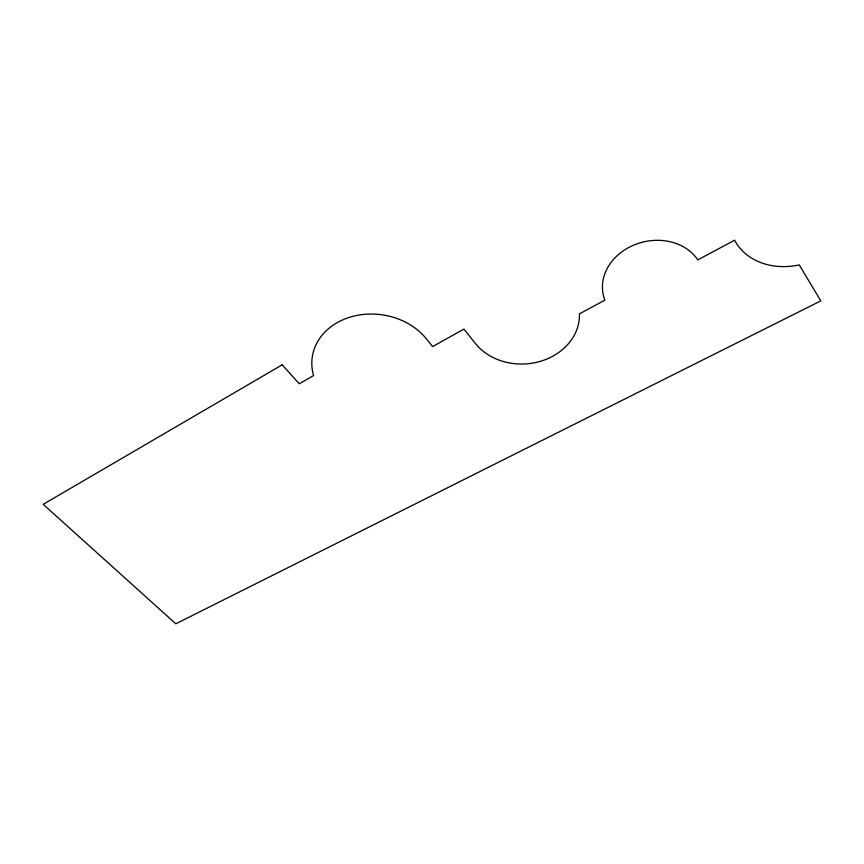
<?xml version="1.0" encoding="UTF-8"?>
<svg xmlns="http://www.w3.org/2000/svg" width="864" height="864" viewBox="0 0 864 864"><rect width="100%" height="100%" fill="white"/><g stroke="black" fill="none" stroke-linecap="round" stroke-linejoin="round"><path stroke-width="1.3" d="M282.161 364.835L43.2 504.317L175.813 623.808L820.8 300.877L799.243 264.913A65.351 53.201 -23.7 0 1 734.594 240.192L697.82 259.902A51.181 42.671 -13.5 0 0 633.204 245.333A51.181 42.671 -13.5 0 0 604.876 300.132L579.463 313.848A56.884 47.995 -3.3 0 1 539.104 361.692A56.884 47.995 -3.3 0 1 474.53 342.414L463.968 329.087L432.659 346.54L426.362 338.807A63.072 51.786 8 0 0 348.916 317.509A63.072 51.786 8 0 0 313.589 375.581L299.257 383.778L282.161 364.835"/></g></svg>
